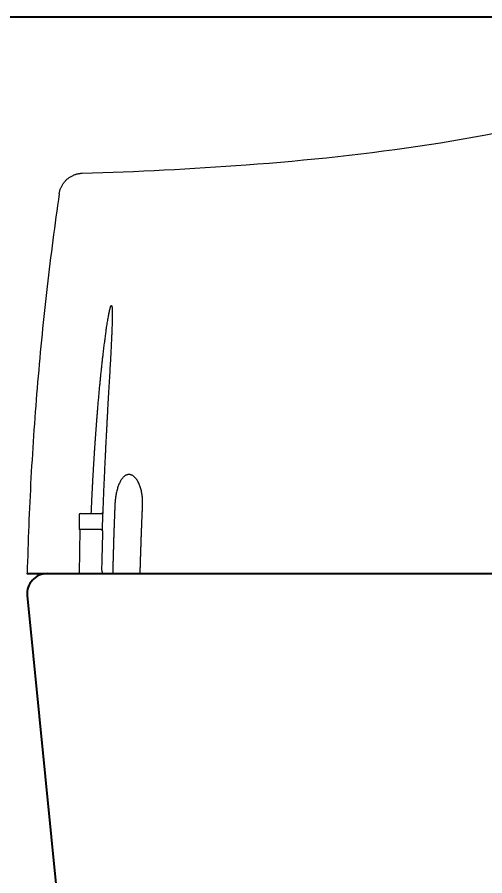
# Model space of a CAD drawing. Header units: millimetres. Extents: x 0 to 1800, y -67 to 2530.
# Drawn here: x 220.8 to 337.7, y 576.5 to 791.3 of the extents above; entities that cross this region are included whole.
import ezdxf

# ---------------------------------------------------------------- set-up
doc = ezdxf.new("R2010")
doc.units = ezdxf.units.MM
for name, color, linetype in [('내부선 및 부속', 4, 'Continuous'), ('외형선', 3, 'Continuous'), ('치수선', 7, 'Continuous')]:
    doc.layers.add(name, color=color, linetype=linetype)
doc.styles.add('____', font='')
doc.styles.get('____').set_extended_font_data('굴림')
doc.dimstyles.new('MSADIM', dxfattribs={"dimtxt": 33, "dimasz": 17, "dimexe": 10, "dimexo": 7.5, "dimgap": 10, "dimtad": 0, "dimtih": 1, "dimtoh": 1, "dimdec": 0, "dimzin": 1, "dimdsep": 46, "dimtxsty": '____', "dimcen": 11.25, "dimadec": 0, "dimazin": 0, "dimtfac": 1, "dimtdec": 0, "dimtix": 1, "dimtmove": 0, "dimatfit": 3, "dimfxl": 0, "dimtolj": 1, "dimtzin": 1, "dimarcsym": 0})

# ---------------------------------------------------------------- blocks, each defined once
blk = doc.blocks.new('*D4')
at = {"layer": '치수선', "color": 0, "linetype": 'Continuous', "lineweight": -2}
for p, q in [((401.33, 791.28), (53.3, 791.28)), ((63.3, 774.28), (63.3, 554.5)), ((63.3, 289.1), (63.3, 508.87)), ((195.8, 272.1), (53.3, 272.1))]:
    blk.add_line(p, q, dxfattribs=at)
at = {"layer": '치수선', "color": 0, "linetype": 'Continuous'}
for points in [[(60.47, 774.28), (66.14, 774.28), (63.3, 791.28)], [(60.47, 289.1), (66.14, 289.1), (63.3, 272.1)]]:
    blk.add_solid(points, dxfattribs=at)
at = {"layer": '치수선', "color": 0, "linetype": 'Continuous', "insert": (63.3, 531.69), "char_height": 25, "attachment_point": 5, "style": '____'}
blk.add_mtext('\\A1;520', dxfattribs=at)

msp = doc.modelspace()

# ---------------------------------------------------------------- linework, layer by layer
at = {"linetype": 'Continuous', "lineweight": 13}
msp.add_open_spline([(254.83, 652.1), (255.96, 652.1), (257.15, 652.1), (258.42, 652.1)], degree=3, dxfattribs=at)
msp.add_open_spline([(258.42, 652.1), (259.57, 652.1), (261.96, 652.1), (264.56, 652.1), (267.25, 652.1), (268.64, 652.1), (271.53, 652.1), (273.03, 652.1), (275.34, 652.1), (276.12, 652.1), (277.11, 652.1), (277.31, 652.1), (277.7, 652.1), (278.3, 652.1), (278.91, 652.1), (280.92, 652.1), (282.56, 652.1), (285.87, 652.1), (287.55, 652.1), (290.94, 652.1), (292.65, 652.1), (296.11, 652.1), (297.86, 652.1), (301.38, 652.1), (303.15, 652.1), (305.83, 652.1), (306.73, 652.1), (307.85, 652.1), (308.08, 652.1), (308.53, 652.1), (308.75, 652.1), (309.43, 652.1), (309.88, 652.1), (312.13, 652.1), (313.94, 652.1), (317.57, 652.1), (319.39, 652.1), (323.04, 652.1), (324.86, 652.1), (328.52, 652.1), (330.35, 652.1), (334.03, 652.1), (335.86, 652.1), (337.71, 652.1)], degree=3, knots=[0, 0, 0, 0, 0.0625, 0.125, 0.125, 0.1875, 0.1875, 0.25, 0.25, 0.28125, 0.28125, 0.289062, 0.289062, 0.296875, 0.3125, 0.3125, 0.375, 0.375, 0.4375, 0.4375, 0.5, 0.5, 0.5625, 0.5625, 0.625, 0.625, 0.65625, 0.65625, 0.664062, 0.664062, 0.671875, 0.671875, 0.6875, 0.6875, 0.75, 0.75, 0.8125, 0.8125, 0.875, 0.875, 0.9375, 0.9375, 1, 1, 1, 1], dxfattribs=at)
at = {"layer": '내부선 및 부속', "linetype": 'Continuous', "lineweight": 13}
for p, q in [((236.26, 666.8), (236.26, 663.1)), ((236.56, 667.1), (240.96, 667.1)), ((236.45, 663.1), (236.26, 652.1)), ((240.9, 663.1), (236.26, 663.1)), ((241.35, 663.1), (240.91, 663.1))]:
    msp.add_line(p, q, dxfattribs=at)
msp.add_arc((236.56, 666.8), 0.3, 90, 180, dxfattribs=at)
for points, knots in [([(237.07, 752.24), (250.74, 752.66), (279.74, 754.06), (323.87, 758.69), (361.59, 766.39), (386.36, 776.1), (396.05, 781.86), (398.91, 783.88)], [0, 0, 0, 0, 0.246189, 0.522496, 0.798803, 0.936957, 1, 1, 1, 1]), ([(231.32, 747.1), (230.2, 739.37), (228.16, 723.7), (225.8, 700.02), (224.13, 676.08), (223.5, 660.1), (223.3, 652.1)], [0, 0, 0, 0, 0.2455, 0.497, 0.7485, 1, 1, 1, 1]), ([(239.32, 667.1), (239.36, 667.93), (239.39, 668.76), (239.43, 669.59), (239.43, 669.63), (239.44, 669.8), (239.46, 670.1), (239.47, 670.47), (239.49, 670.85), (239.51, 671.23), (239.53, 671.6), (239.55, 671.97), (239.56, 672.34), (239.58, 672.71), (239.6, 673.08), (239.62, 673.44), (239.64, 673.8), (239.66, 674.16), (239.68, 674.52), (239.7, 674.88), (239.72, 675.23), (239.73, 675.59), (239.75, 675.94), (239.77, 676.28), (239.79, 676.63), (239.81, 676.98), (239.83, 677.32), (239.85, 677.66), (239.87, 678), (239.89, 678.34), (239.91, 678.67), (239.93, 679), (239.95, 679.34), (239.97, 679.67), (239.99, 679.99), (240.01, 680.32), (240.03, 680.64), (240.05, 680.96), (240.07, 681.28), (240.09, 681.6), (240.11, 681.92), (240.13, 682.23), (240.15, 682.54), (240.17, 682.85), (240.19, 683.16), (240.21, 683.47), (240.23, 683.77), (240.25, 684.08), (240.27, 684.38), (240.29, 684.67), (240.31, 684.97), (240.33, 685.27), (240.35, 685.56), (240.37, 685.85), (240.4, 686.14), (240.42, 686.43), (240.44, 686.71), (240.46, 686.99), (240.48, 687.28), (240.5, 687.56), (240.52, 687.83), (240.54, 688.11), (240.56, 688.38), (240.58, 688.65), (240.6, 688.92), (240.62, 689.19), (240.64, 689.46), (240.66, 689.72), (240.68, 689.98), (240.7, 690.24), (240.72, 690.5), (240.74, 690.76), (240.76, 691.01), (240.78, 691.27), (240.8, 691.52), (240.82, 691.77), (240.84, 692.01), (240.86, 692.26), (240.88, 692.5), (240.9, 692.74), (240.92, 692.98), (240.94, 693.22), (240.96, 693.45), (240.98, 693.69), (241.03, 694.31), (241.12, 695.31), (241.24, 696.67), (241.36, 697.99), (241.48, 699.27), (241.6, 700.51), (241.72, 701.71), (241.84, 702.87), (241.96, 703.99), (242.08, 705.07), (242.2, 706.12), (242.33, 707.3), (242.49, 708.6), (242.67, 710.01), (242.84, 711.32), (243, 712.53), (243.15, 713.55), (243.28, 714.4), (243.39, 715.08), (243.49, 715.72), (243.59, 716.3), (243.69, 716.83), (243.77, 717.26), (243.84, 717.59), (243.89, 717.83), (243.95, 718.06), (244, 718.26), (244.04, 718.45), (244.09, 718.61), (244.13, 718.75), (244.17, 718.87), (244.21, 718.97), (244.25, 719.04), (244.29, 719.1), (244.32, 719.13), (244.36, 719.15), (244.39, 719.14), (244.41, 719.1), (244.44, 719.05), (244.47, 718.97), (244.49, 718.85), (244.51, 718.7), (244.53, 718.53), (244.55, 718.32), (244.56, 718.08), (244.57, 717.81), (244.58, 717.51), (244.58, 717.18), (244.58, 716.82), (244.58, 716.43), (244.57, 716.01), (244.56, 715.56), (244.55, 715.08), (244.53, 714.57), (244.51, 714.03), (244.49, 713.46), (244.47, 712.87), (244.44, 712.25), (244.41, 711.61), (244.38, 710.94), (244.35, 710.25), (244.32, 709.53), (244.28, 708.79), (244.24, 708.03), (244.2, 707.24), (244.13, 705.94), (244.02, 704.09), (243.89, 701.65), (243.74, 699.05), (243.58, 696.3), (243.47, 694.23), (243.39, 692.9), (243.36, 692.34), (243.33, 691.78), (243.3, 691.21), (243.27, 690.64), (243.24, 690.07), (243.21, 689.49), (243.18, 688.9), (243.15, 688.31), (243.11, 687.71), (243.08, 687.11), (243.05, 686.5), (243.02, 685.89), (242.99, 685.27), (242.96, 684.65), (242.92, 684.02), (242.89, 683.39), (242.86, 682.75), (242.83, 682.1), (242.8, 681.45), (242.77, 680.8), (242.73, 680.14), (242.7, 679.48), (242.67, 678.81), (242.64, 678.13), (242.61, 677.45), (242.58, 676.77), (242.55, 676.08), (242.52, 675.38), (242.48, 674.68), (242.45, 673.97), (242.42, 673.26), (242.39, 672.55), (242.36, 671.82), (242.34, 671.1), (242.31, 670.36), (242.28, 669.63), (242.25, 668.88), (242.22, 668.14), (242.2, 667.64), (242.19, 667.39)], [-0.024172, -0.024172, -0.024172, -0.024172, 0, 0, 0, 0.001192, 0.00489, 0.00857, 0.01223, 0.015873, 0.019496, 0.023101, 0.026688, 0.030256, 0.033805, 0.037336, 0.040848, 0.044342, 0.047817, 0.051273, 0.054711, 0.058131, 0.061532, 0.064914, 0.068278, 0.071623, 0.074949, 0.078257, 0.081547, 0.084817, 0.08807, 0.091304, 0.094519, 0.097715, 0.100893, 0.104053, 0.107194, 0.110316, 0.11342, 0.116505, 0.119572, 0.12262, 0.12565, 0.128661, 0.131653, 0.134627, 0.137583, 0.140519, 0.143438, 0.146337, 0.149219, 0.152081, 0.154925, 0.157751, 0.160558, 0.163346, 0.166116, 0.168867, 0.1716, 0.174314, 0.17701, 0.179687, 0.182346, 0.184986, 0.187607, 0.19021, 0.192795, 0.19536, 0.197908, 0.200437, 0.202947, 0.205439, 0.207912, 0.210366, 0.212802, 0.21522, 0.217619, 0.22, 0.222362, 0.224705, 0.22703, 0.229336, 0.231624, 0.233893, 0.236144, 0.249766, 0.263004, 0.275858, 0.288329, 0.300417, 0.312122, 0.323444, 0.334384, 0.344942, 0.355119, 0.364915, 0.379627, 0.393419, 0.406294, 0.418254, 0.429303, 0.436623, 0.443459, 0.449812, 0.455686, 0.461086, 0.466018, 0.468811, 0.471413, 0.473826, 0.476054, 0.478101, 0.479973, 0.481676, 0.483221, 0.48462, 0.485891, 0.487057, 0.488148, 0.489199, 0.490252, 0.491347, 0.492519, 0.493798, 0.495529, 0.497457, 0.499605, 0.501989, 0.504619, 0.507505, 0.510654, 0.514069, 0.517757, 0.521718, 0.525957, 0.530475, 0.535273, 0.540354, 0.545718, 0.551367, 0.5573, 0.563388, 0.569709, 0.576266, 0.583058, 0.590086, 0.59735, 0.604852, 0.612591, 0.620567, 0.642912, 0.666729, 0.69202, 0.71879, 0.747041, 0.752391, 0.757791, 0.763241, 0.768741, 0.77429, 0.77989, 0.785539, 0.791238, 0.796987, 0.802786, 0.808635, 0.814534, 0.820483, 0.826481, 0.83253, 0.838629, 0.844777, 0.850976, 0.857224, 0.863523, 0.869871, 0.87627, 0.882718, 0.889217, 0.895765, 0.902364, 0.909013, 0.915711, 0.92246, 0.929259, 0.936107, 0.943006, 0.949955, 0.956954, 0.964003, 0.971103, 0.978252, 0.985451, 0.992701, 1, 1, 1, 1]), ([(252.16, 669.26), (252.16, 669.28), (252.16, 669.3), (252.16, 669.34), (252.16, 669.38), (252.16, 669.42), (252.16, 669.46), (252.16, 669.51), (252.16, 669.55), (252.17, 669.59), (252.17, 669.63), (252.17, 669.67), (252.17, 669.71), (252.17, 669.75), (252.17, 669.79), (252.17, 669.83), (252.17, 669.87), (252.17, 669.9), (252.17, 669.94), (252.17, 669.98), (252.17, 670.02), (252.17, 670.06), (252.17, 670.1), (252.17, 670.14), (252.17, 670.18), (252.16, 670.22), (252.16, 670.26), (252.16, 670.3), (252.16, 670.34), (252.16, 670.38), (252.16, 670.42), (252.16, 670.46), (252.15, 670.5), (252.15, 670.54), (252.15, 670.58), (252.15, 670.62), (252.15, 670.66), (252.14, 670.7), (252.14, 670.74), (252.14, 670.78), (252.14, 670.82), (252.13, 670.85), (252.13, 670.89), (252.13, 670.93), (252.12, 670.97), (252.12, 671.01), (252.12, 671.05), (252.11, 671.09), (252.11, 671.13), (252.11, 671.17), (252.1, 671.21), (252.1, 671.25), (252.1, 671.29), (252.09, 671.32), (252.09, 671.36), (252.08, 671.4), (252.08, 671.44), (252.07, 671.48), (252.07, 671.52), (252.06, 671.56), (252.06, 671.6), (252.05, 671.64), (252.05, 671.67), (252.04, 671.71), (252.04, 671.75), (252.03, 671.79), (252.03, 671.83), (252.02, 671.87), (252.02, 671.91), (252.01, 671.94), (252, 671.98), (252, 672.02), (251.99, 672.06), (251.99, 672.1), (251.98, 672.14), (251.97, 672.18), (251.93, 672.39), (251.86, 672.77), (251.73, 673.29), (251.58, 673.79), (251.41, 674.26), (251.2, 674.73), (250.96, 675.19), (250.68, 675.63), (250.38, 676.01), (250.09, 676.3), (249.81, 676.53), (249.54, 676.69), (249.28, 676.8), (249.01, 676.87), (248.77, 676.9), (248.55, 676.88), (248.36, 676.85), (248.18, 676.79), (247.99, 676.71), (247.81, 676.6), (247.62, 676.47), (247.42, 676.3), (247.2, 676.07), (246.97, 675.79), (246.75, 675.46), (246.54, 675.1), (246.34, 674.7), (246.16, 674.26), (245.99, 673.79), (245.84, 673.3), (245.7, 672.77), (245.61, 672.37), (245.56, 672.13), (245.55, 672.05), (245.53, 671.97), (245.51, 671.88), (245.5, 671.8), (245.48, 671.72), (245.47, 671.64), (245.46, 671.55), (245.44, 671.47), (245.43, 671.39), (245.42, 671.3), (245.4, 671.22), (245.39, 671.14), (245.38, 671.05), (245.37, 670.97), (245.36, 670.88), (245.35, 670.8), (245.34, 670.71), (245.33, 670.63), (245.32, 670.55), (245.31, 670.46), (245.3, 670.38), (245.29, 670.29), (245.29, 670.2), (245.28, 670.12), (245.27, 670.03), (245.26, 669.95), (245.26, 669.86), (245.25, 669.78), (245.25, 669.69), (245.24, 669.6), (245.24, 669.52), (245.23, 669.43), (245.23, 669.34), (245.23, 669.29), (245.22, 669.26)], [0, 0, 0, 0, 0.001661, 0.003321, 0.00498, 0.006639, 0.008296, 0.009952, 0.011608, 0.013263, 0.014917, 0.016571, 0.018224, 0.019877, 0.021529, 0.02318, 0.024831, 0.026482, 0.028133, 0.029784, 0.031434, 0.033084, 0.034734, 0.036384, 0.038034, 0.039685, 0.041335, 0.042986, 0.044637, 0.046288, 0.04794, 0.049592, 0.051244, 0.052897, 0.054551, 0.056205, 0.05786, 0.059515, 0.061172, 0.062829, 0.064487, 0.066146, 0.067806, 0.069467, 0.071129, 0.072793, 0.074457, 0.076123, 0.07779, 0.079459, 0.081128, 0.0828, 0.084473, 0.086147, 0.087823, 0.089501, 0.09118, 0.092861, 0.094544, 0.096229, 0.097916, 0.099604, 0.101295, 0.102988, 0.104683, 0.10638, 0.108079, 0.109781, 0.111485, 0.113191, 0.1149, 0.116611, 0.118325, 0.120041, 0.12176, 0.123481, 0.125206, 0.15044, 0.175386, 0.20021, 0.225084, 0.250182, 0.281052, 0.311947, 0.343188, 0.375099, 0.400403, 0.425407, 0.450259, 0.475108, 0.500108, 0.517887, 0.535609, 0.553326, 0.57109, 0.588954, 0.60697, 0.625188, 0.650533, 0.675548, 0.700363, 0.725115, 0.749943, 0.774683, 0.799373, 0.824159, 0.849191, 0.874618, 0.878283, 0.881938, 0.885584, 0.88922, 0.892848, 0.896468, 0.90008, 0.903685, 0.907284, 0.910876, 0.914462, 0.918042, 0.921618, 0.925189, 0.928757, 0.93232, 0.935881, 0.939439, 0.942995, 0.946549, 0.950102, 0.953655, 0.957207, 0.96076, 0.964313, 0.967868, 0.971425, 0.974984, 0.978545, 0.98211, 0.985679, 0.989251, 0.992829, 0.996412, 1, 1, 1, 1]), ([(245.22, 669.26), (245.22, 669.09), (245.2, 668.77), (245.18, 668.28), (245.17, 667.79), (245.15, 667.3), (245.13, 666.82), (245.11, 666.33), (245.09, 665.84), (245.07, 665.35), (245.06, 664.86), (245.04, 664.37), (245.02, 663.88), (245, 663.39), (244.99, 662.9), (244.97, 662.41), (244.96, 661.92), (244.94, 661.43), (244.92, 660.94), (244.91, 660.45), (244.89, 659.96), (244.88, 659.47), (244.86, 658.98), (244.85, 658.49), (244.83, 658), (244.82, 657.51), (244.81, 657.02), (244.79, 656.53), (244.78, 656.04), (244.77, 655.54), (244.75, 655.05), (244.74, 654.56), (244.73, 654.07), (244.72, 653.58), (244.71, 653.08), (244.69, 652.59), (244.69, 652.26), (244.68, 652.1)], [0, 0, 0, 0, 0.028444, 0.056896, 0.085355, 0.113821, 0.142295, 0.170776, 0.199265, 0.227761, 0.256265, 0.284776, 0.313294, 0.34182, 0.370353, 0.398894, 0.427443, 0.455999, 0.484562, 0.513133, 0.541711, 0.570297, 0.598891, 0.627492, 0.656101, 0.684717, 0.713341, 0.741973, 0.770612, 0.799258, 0.827913, 0.856575, 0.885245, 0.913922, 0.942607, 0.9713, 1, 1, 1, 1]), ([(251.55, 652.1), (251.55, 652.26), (251.56, 652.59), (251.57, 653.08), (251.59, 653.58), (251.6, 654.07), (251.62, 654.56), (251.63, 655.05), (251.65, 655.54), (251.66, 656.03), (251.68, 656.53), (251.69, 657.02), (251.71, 657.51), (251.73, 658), (251.74, 658.49), (251.76, 658.98), (251.78, 659.47), (251.79, 659.96), (251.81, 660.45), (251.83, 660.94), (251.84, 661.43), (251.86, 661.92), (251.88, 662.41), (251.9, 662.9), (251.92, 663.39), (251.94, 663.88), (251.96, 664.37), (251.97, 664.86), (251.99, 665.35), (252.01, 665.84), (252.03, 666.33), (252.05, 666.82), (252.07, 667.31), (252.09, 667.8), (252.11, 668.29), (252.13, 668.78), (252.15, 669.1), (252.16, 669.26)], [0, 0, 0, 0, 0.028677, 0.057349, 0.086013, 0.114672, 0.143324, 0.171969, 0.200609, 0.229242, 0.257869, 0.286489, 0.315104, 0.343712, 0.372313, 0.400909, 0.429498, 0.458081, 0.486658, 0.515229, 0.543794, 0.572352, 0.600904, 0.629451, 0.657991, 0.686525, 0.715053, 0.743574, 0.77209, 0.8006, 0.829104, 0.857601, 0.886093, 0.914579, 0.943058, 0.971532, 1, 1, 1, 1]), ([(240.96, 667.1), (241, 667.1), (241.05, 667.1), (241.25, 667.1), (241.39, 667.1), (241.66, 667.1), (241.78, 667.1), (241.89, 667.1)], [0, 0, 0, 0, 0.1463, 0.1463, 0.596963, 0.596963, 1, 1, 1, 1]), ([(241.89, 667.1), (241.93, 667.1), (241.95, 667.11), (242.01, 667.13), (242.03, 667.16), (242.09, 667.23), (242.12, 667.29), (242.16, 667.35), (242.17, 667.36), (242.17, 667.37), (242.18, 667.37), (242.18, 667.37), (242.18, 667.38), (242.19, 667.38), (242.19, 667.38), (242.19, 667.38), (242.19, 667.38), (242.19, 667.38)], [0, 0, 0, 0, 0.152079, 0.152079, 0.390897, 0.390897, 0.874785, 0.874785, 0.9376, 0.9376, 0.963152, 0.963152, 0.991073, 0.991073, 0.998149, 0.998149, 1, 1, 1, 1]), ([(242.13, 667.39), (242.13, 667.37), (242.13, 667.33), (242.11, 667.28), (242.09, 667.25), (242.09, 667.23), (242.08, 667.23)], [0, 0, 0, 0, 0.333319, 0.676404, 0.855045, 1, 1, 1, 1]), ([(242.15, 667.39), (242.15, 667.39), (242.15, 667.39), (242.14, 667.39), (242.14, 667.39), (242.14, 667.39), (242.14, 667.39), (242.14, 667.39), (242.14, 667.39), (242.14, 667.39), (242.13, 667.39), (242.13, 667.39), (242.13, 667.39), (242.13, 667.39), (242.13, 667.39), (242.13, 667.39), (242.13, 667.39), (242.13, 667.39), (242.13, 667.39), (242.13, 667.39), (242.13, 667.39), (242.14, 667.39), (242.14, 667.39), (242.14, 667.39), (242.14, 667.39), (242.14, 667.39), (242.14, 667.39), (242.14, 667.39), (242.14, 667.39), (242.15, 667.39), (242.15, 667.39), (242.15, 667.39), (242.15, 667.39), (242.15, 667.39), (242.16, 667.39), (242.16, 667.39), (242.16, 667.39), (242.16, 667.39), (242.17, 667.39), (242.17, 667.39), (242.17, 667.39), (242.17, 667.39), (242.18, 667.39), (242.18, 667.39), (242.18, 667.39), (242.19, 667.39), (242.19, 667.39), (242.19, 667.39), (242.19, 667.39)], [0, 0, 0, 0, 0.01732, 0.042489, 0.067516, 0.0924, 0.117141, 0.141737, 0.166186, 0.190489, 0.214644, 0.238651, 0.262508, 0.286214, 0.30977, 0.333174, 0.356425, 0.379524, 0.402469, 0.42526, 0.447897, 0.470378, 0.492705, 0.514876, 0.53689, 0.558749, 0.580451, 0.601997, 0.623385, 0.644617, 0.665692, 0.68661, 0.70737, 0.727974, 0.74842, 0.768709, 0.788842, 0.808818, 0.828637, 0.848299, 0.867806, 0.887157, 0.906351, 0.925391, 0.944275, 0.963004, 0.981579, 1, 1, 1, 1]), ([(242.2, 667.39), (242.19, 667.39), (242.19, 667.39), (242.19, 667.39), (242.18, 667.39), (242.18, 667.39), (242.18, 667.39), (242.17, 667.39), (242.17, 667.39), (242.16, 667.39), (242.16, 667.39), (242.16, 667.39), (242.16, 667.39), (242.15, 667.39), (242.15, 667.39), (242.15, 667.39), (242.15, 667.39), (242.15, 667.39)], [0, 0, 0, 0, 0.050732, 0.12414, 0.197222, 0.269973, 0.34239, 0.414466, 0.486196, 0.557577, 0.628604, 0.699273, 0.769578, 0.839517, 0.909085, 0.978279, 1, 1, 1, 1]), ([(242.19, 667.38), (242.19, 667.38), (242.19, 667.38), (242.19, 667.38), (242.19, 667.38), (242.19, 667.37), (242.18, 667.37), (242.18, 667.37), (242.18, 667.37), (242.18, 667.37), (242.18, 667.37)], [0, 0, 0, 0, 0.083449, 0.177433, 0.282887, 0.400473, 0.530668, 0.673821, 0.830198, 1, 1, 1, 1]), ([(242.19, 667.39), (242.19, 667.39), (242.19, 667.38), (242.19, 667.38), (242.19, 667.38), (242.19, 667.38)], [0, 0, 0, 0, 0.463161, 0.463161, 1, 1, 1, 1]), ([(241.78, 663.1), (241.75, 663.1), (241.7, 663.1), (241.63, 663.1), (241.58, 663.1), (241.56, 663.1), (241.53, 663.1), (241.51, 663.1), (241.45, 663.1), (241.38, 663.1), (241.3, 663.1), (241.24, 663.1), (241.22, 663.1), (241.18, 663.1), (241.16, 663.1), (241.1, 663.1), (241.02, 663.1), (240.94, 663.1), (240.9, 663.1)], [0, 0, 0, 0, 0.125, 0.25, 0.25, 0.3125, 0.3125, 0.375, 0.375, 0.5, 0.625, 0.625, 0.6875, 0.6875, 0.75, 0.75, 0.875, 1, 1, 1, 1]), ([(241.78, 663.1), (241.81, 663.1), (241.84, 663.1), (241.88, 663.09), (241.91, 663.08), (241.94, 663.07), (241.94, 663.06), (241.96, 663.05), (241.97, 663.05), (241.99, 663.03), (242, 663.01), (242.01, 662.99)], [0, 0, 0, 0, 0.25, 0.25, 0.5, 0.5, 0.625, 0.625, 0.75, 0.75, 1, 1, 1, 1]), ([(242.01, 662.99), (242.03, 662.97), (242.05, 662.93), (242.07, 662.87), (242.08, 662.82), (242.09, 662.81), (242.09, 662.77), (242.1, 662.75), (242.11, 662.7), (242.12, 662.66), (242.12, 662.61), (242.13, 662.58), (242.13, 662.54), (242.13, 662.52), (242.14, 662.51), (242.14, 662.46), (242.15, 662.37), (242.15, 662.28), (242.15, 662.21), (242.15, 662.19), (242.15, 662.15), (242.15, 662.12), (242.15, 662.1)], [0, 0, 0, 0, 0.125, 0.25, 0.25, 0.3125, 0.3125, 0.375, 0.375, 0.5, 0.5, 0.5625, 0.59375, 0.59375, 0.625, 0.625, 0.75, 0.875, 0.875, 0.9375, 0.9375, 1, 1, 1, 1]), ([(241.9, 653.6), (241.9, 653.5), (241.9, 653.4), (241.91, 653.26), (241.91, 653.21), (241.91, 653.14), (241.91, 653.12), (241.92, 653.07), (241.92, 653.05), (241.93, 652.93), (241.94, 652.85), (241.96, 652.75), (241.97, 652.73), (241.97, 652.69), (241.98, 652.67), (241.99, 652.61), (242, 652.57), (242.03, 652.47), (242.05, 652.41), (242.08, 652.34), (242.08, 652.33), (242.1, 652.3), (242.1, 652.29), (242.12, 652.25), (242.15, 652.21), (242.17, 652.18), (242.2, 652.16), (242.2, 652.15), (242.22, 652.14), (242.22, 652.13), (242.26, 652.11), (242.29, 652.1), (242.32, 652.1)], [0, 0, 0, 0, 0.125, 0.125, 0.1875, 0.1875, 0.21875, 0.21875, 0.25, 0.25, 0.375, 0.375, 0.40625, 0.40625, 0.4375, 0.4375, 0.5, 0.5, 0.625, 0.625, 0.65625, 0.65625, 0.6875, 0.6875, 0.75, 0.8125, 0.8125, 0.84375, 0.84375, 0.875, 0.875, 1, 1, 1, 1])]:
    msp.add_open_spline(points, degree=3, knots=knots, dxfattribs=at)
msp.add_rational_spline([(231.31, 747.1), (231.75, 750.12), (234.02, 752.15), (237.07, 752.24)], [1.13253875568, 0.955820422228, 0.955820414774, 1.13253873332], degree=3, dxfattribs=at)
for points in [[(242.18, 667.37), (242.12, 665.91), (242.07, 664.45), (242.01, 662.99)], [(242.15, 662.1), (242.05, 659.27), (241.97, 656.43), (241.9, 653.6)]]:
    msp.add_open_spline(points, degree=3, dxfattribs=at)
at = {"layer": '외형선', "linetype": 'Continuous'}
for p, q in [((228.3, 652.1), (918.3, 652.1)), ((223.33, 646.61), (238.34, 494.31))]:
    msp.add_line(p, q, dxfattribs=at)
msp.add_arc((228.3, 647.1), 5, 90, 185.6299, dxfattribs=at)
msp.add_rational_spline([(223.3, 652.1), (223.3, 652.1), (227.57, 652.1), (235.98, 652.1)], [1.00000000033, 0.999998464484, 1.00530524232, 1.01592033383], degree=3, dxfattribs=at)

# ---------------------------------------------------------------- dimensions: what is measured, and where the dimension line sits
at = {"layer": '치수선', "linetype": 'Continuous'}
dim = msp.add_linear_dim(base=(63.3, 791.28), p1=(203.3, 272.1), p2=(408.83, 791.28), angle=90, text='520', dimstyle='MSADIM', override={"dimtxt": 25}, dxfattribs=at)
dim.commit()
dim.dimension.update_dxf_attribs({"geometry": '*D4', "text_midpoint": (63.3, 531.69)})

doc.saveas('drawing.dxf')
